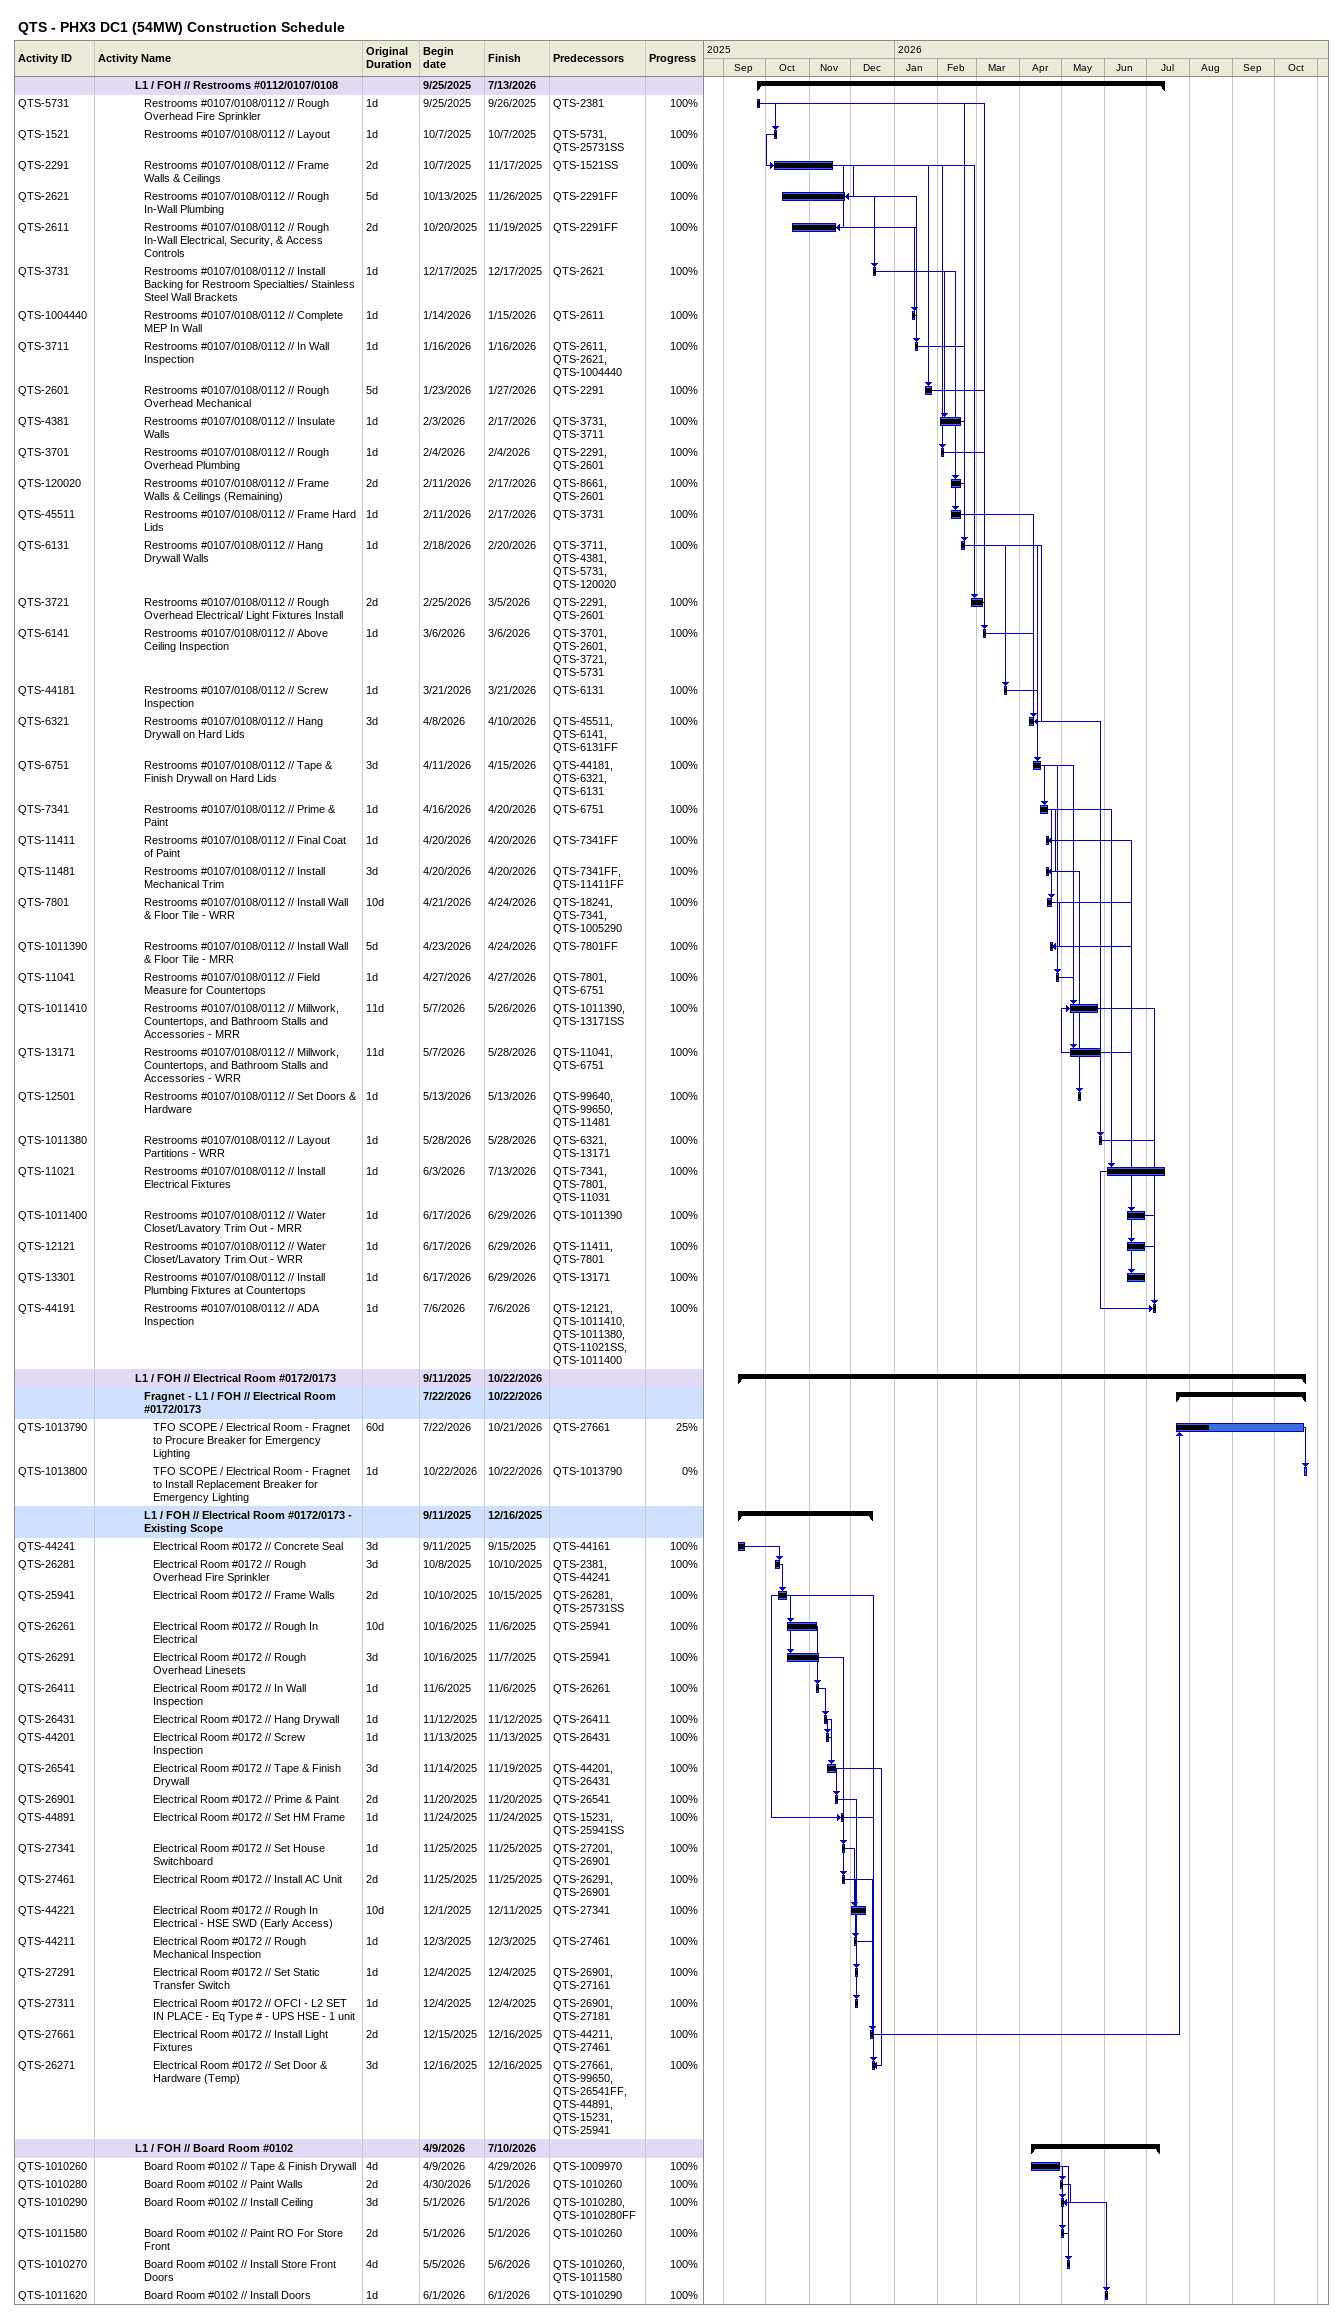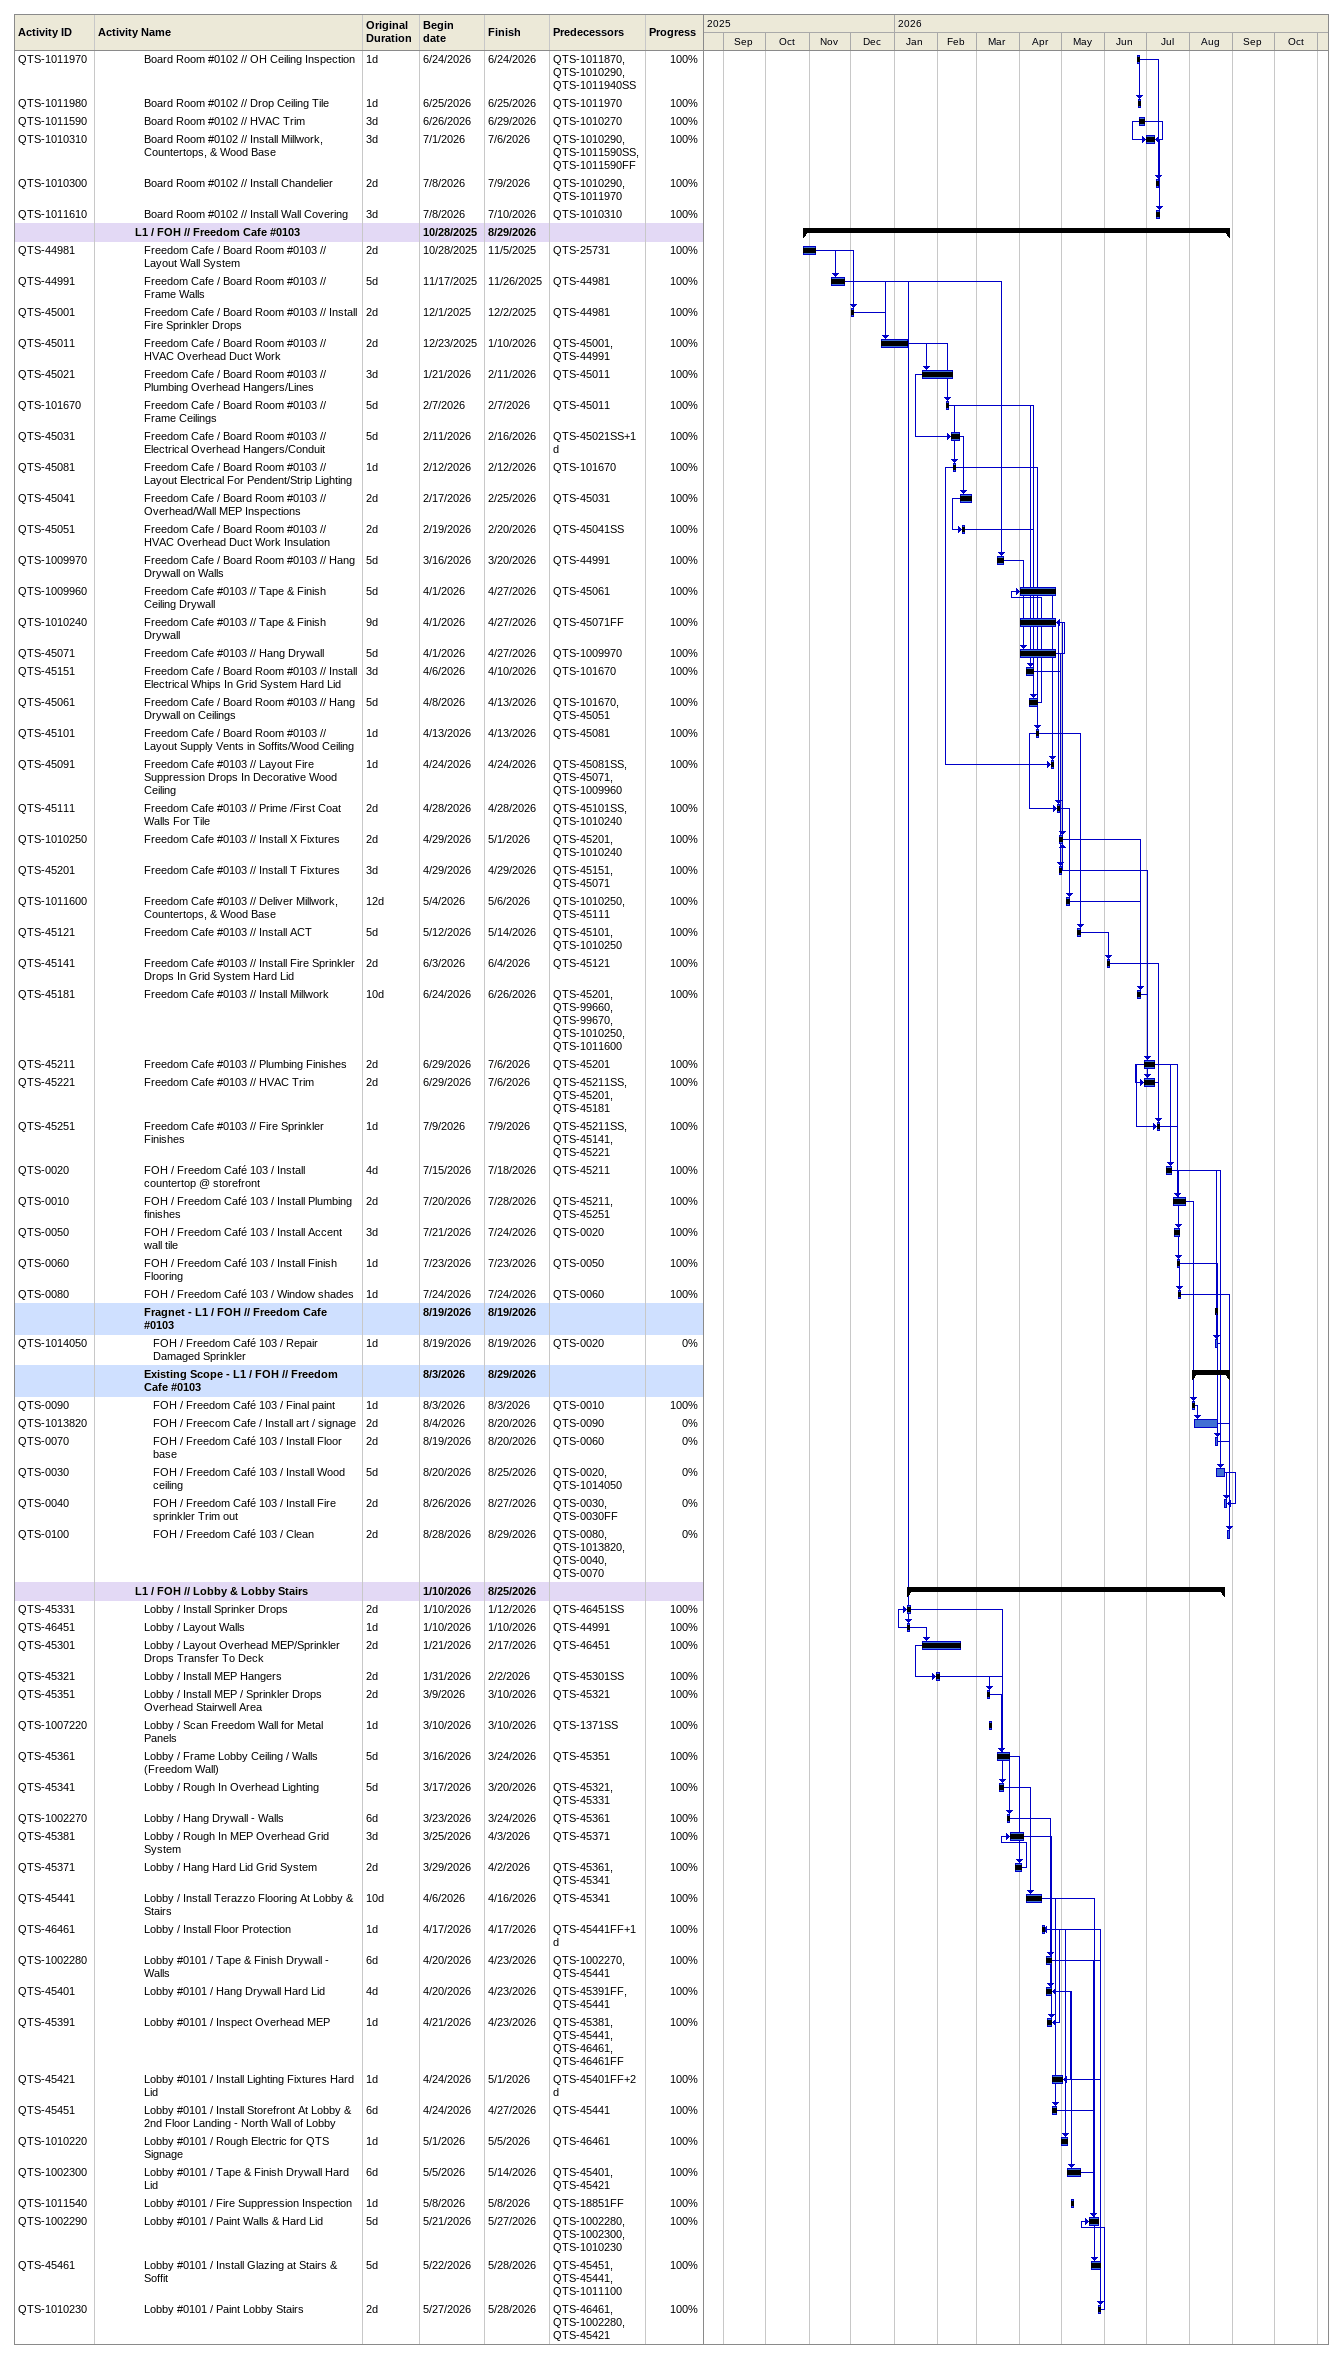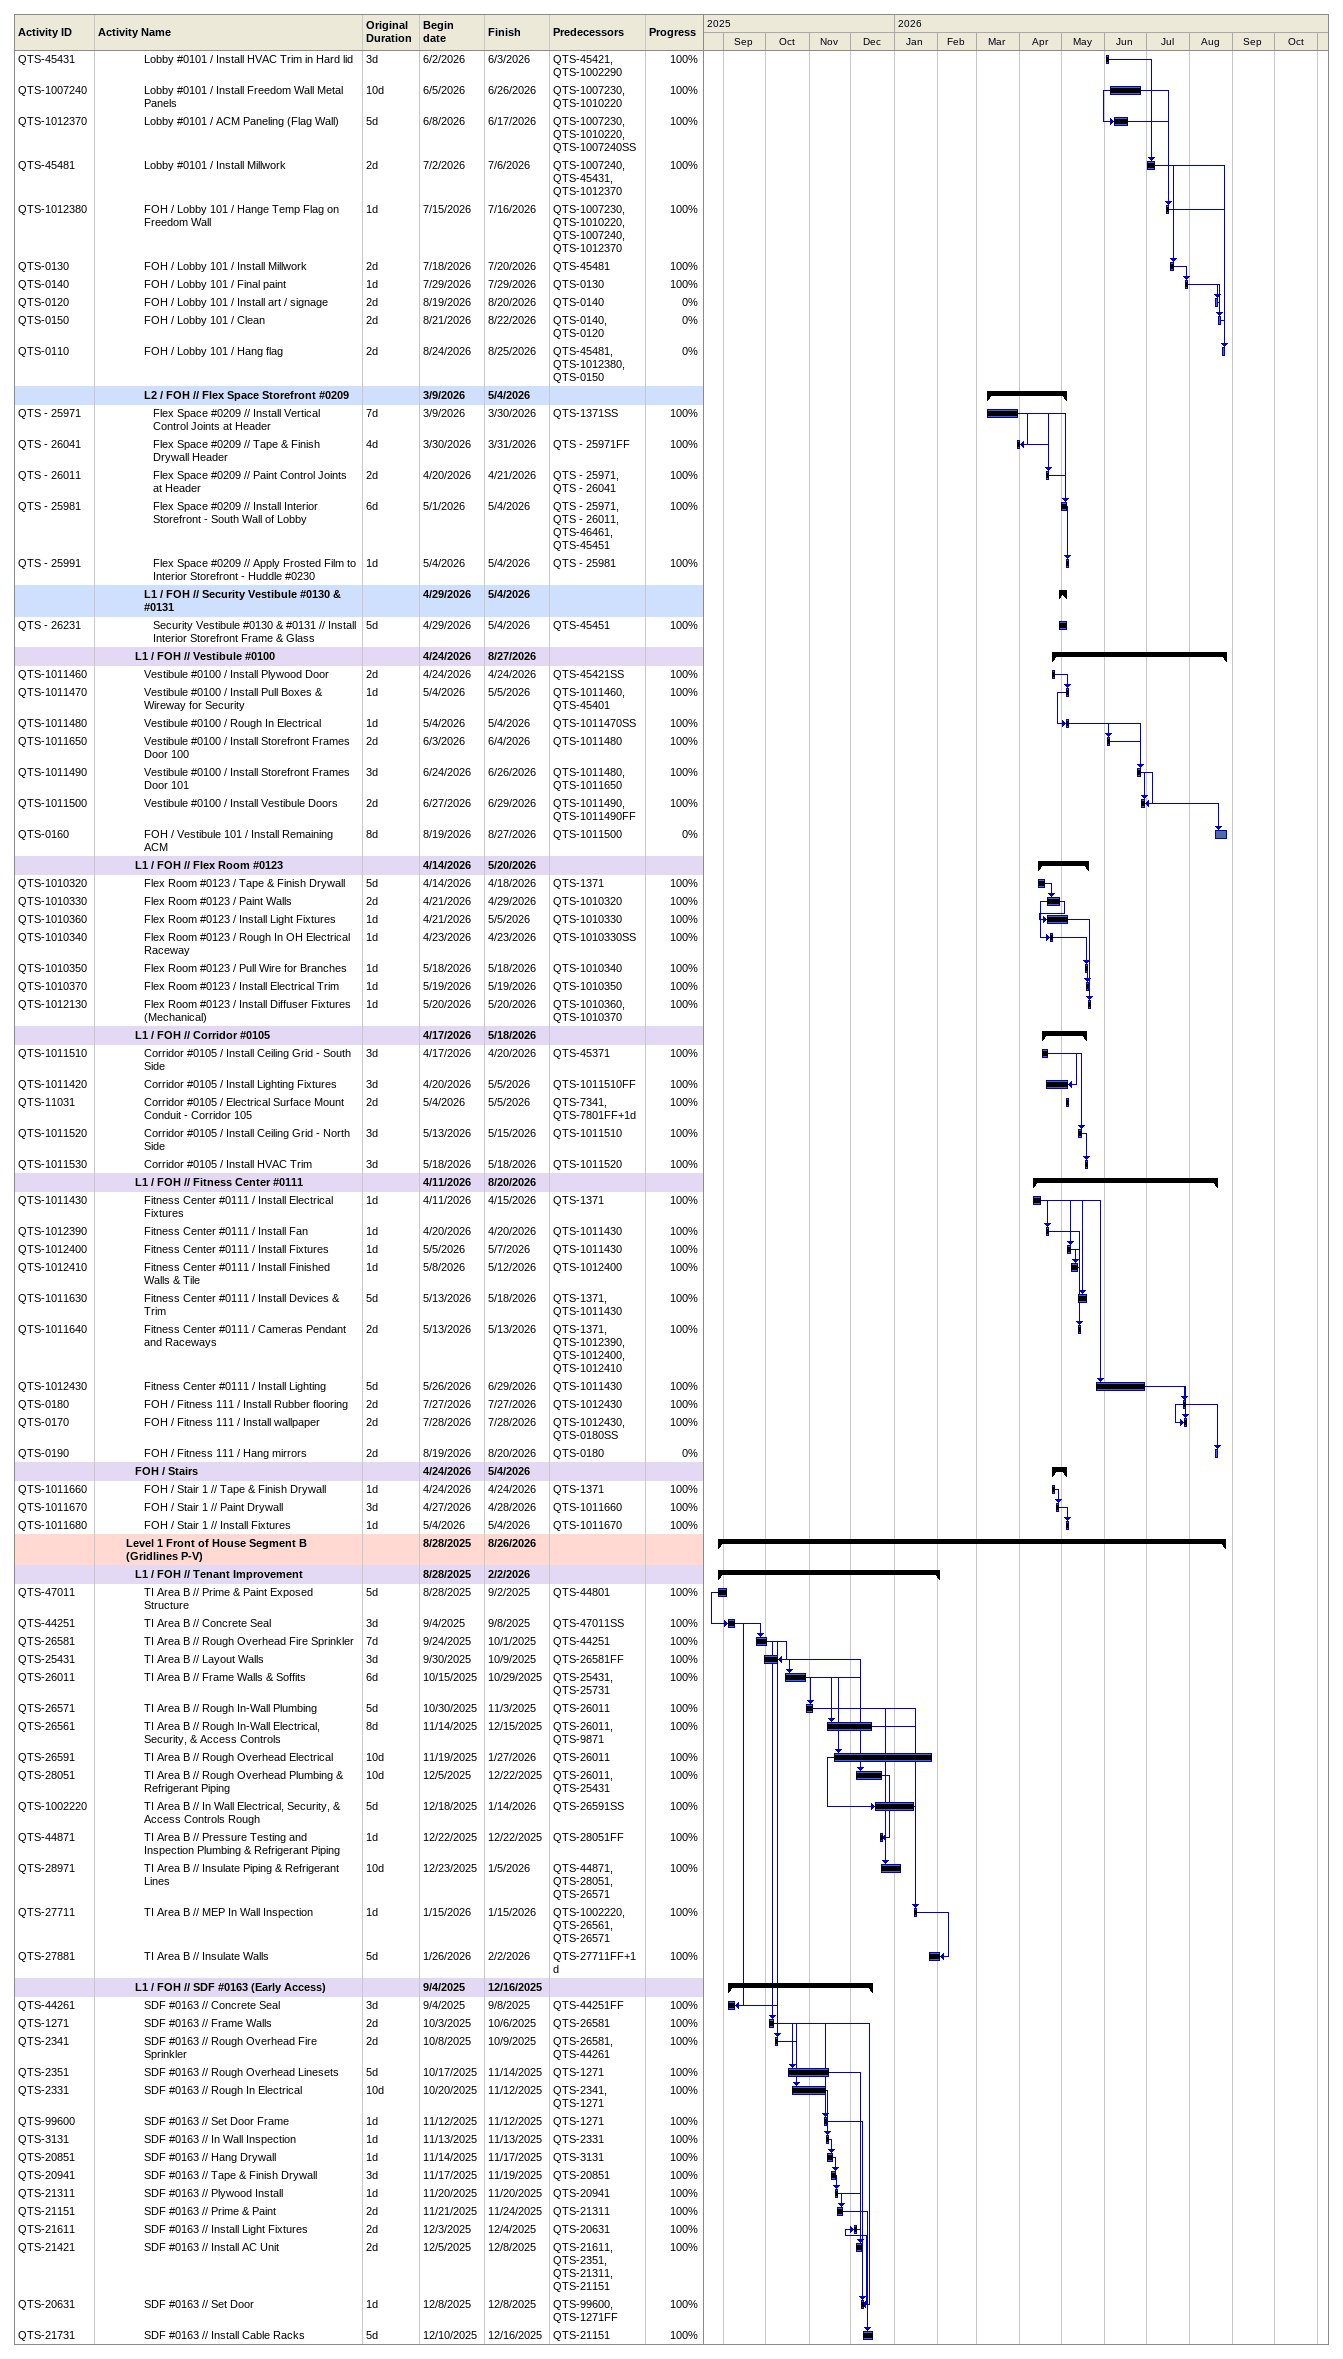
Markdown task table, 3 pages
QTS - PHX3 DC1 (54MW) Construction Schedule

| ID | Level | Task | Original duration | Start | Finish | Predecessors | % complete |
|---|---|---|---|---|---|---|---|
|  | 5 | **L1 / FOH // Restrooms #0112/0107/0108** |  | 2025-09-25 | 2026-07-13 |  |  |
| QTS-5731 | 6 | Restrooms #0107/0108/0112 // Rough Overhead Fire Sprinkler | 1d | 2025-09-25 | 2025-09-26 | QTS-2381 | 100 |
| QTS-1521 | 6 | Restrooms #0107/0108/0112 // Layout | 1d | 2025-10-07 | 2025-10-07 | QTS-5731, QTS-25731SS | 100 |
| QTS-2291 | 6 | Restrooms #0107/0108/0112 // Frame Walls & Ceilings | 2d | 2025-10-07 | 2025-11-17 | QTS-1521SS | 100 |
| QTS-2621 | 6 | Restrooms #0107/0108/0112 // Rough In-Wall Plumbing | 5d | 2025-10-13 | 2025-11-26 | QTS-2291FF | 100 |
| QTS-2611 | 6 | Restrooms #0107/0108/0112 // Rough In-Wall Electrical, Security, & Access Controls | 2d | 2025-10-20 | 2025-11-19 | QTS-2291FF | 100 |
| QTS-3731 | 6 | Restrooms #0107/0108/0112 // Install Backing for Restroom Specialties/ Stainless Steel Wall Brackets | 1d | 2025-12-17 | 2025-12-17 | QTS-2621 | 100 |
| QTS-1004440 | 6 | Restrooms #0107/0108/0112 // Complete MEP In Wall | 1d | 2026-01-14 | 2026-01-15 | QTS-2611 | 100 |
| QTS-3711 | 6 | Restrooms #0107/0108/0112 // In Wall Inspection | 1d | 2026-01-16 | 2026-01-16 | QTS-2611, QTS-2621, QTS-1004440 | 100 |
| QTS-2601 | 6 | Restrooms #0107/0108/0112 // Rough Overhead Mechanical | 5d | 2026-01-23 | 2026-01-27 | QTS-2291 | 100 |
| QTS-4381 | 6 | Restrooms #0107/0108/0112 // Insulate Walls | 1d | 2026-02-03 | 2026-02-17 | QTS-3731, QTS-3711 | 100 |
| QTS-3701 | 6 | Restrooms #0107/0108/0112 // Rough Overhead Plumbing | 1d | 2026-02-04 | 2026-02-04 | QTS-2291, QTS-2601 | 100 |
| QTS-120020 | 6 | Restrooms #0107/0108/0112 // Frame Walls & Ceilings (Remaining) | 2d | 2026-02-11 | 2026-02-17 | QTS-8661, QTS-2601 | 100 |
| QTS-45511 | 6 | Restrooms #0107/0108/0112 // Frame Hard Lids | 1d | 2026-02-11 | 2026-02-17 | QTS-3731 | 100 |
| QTS-6131 | 6 | Restrooms #0107/0108/0112 // Hang Drywall Walls | 1d | 2026-02-18 | 2026-02-20 | QTS-3711, QTS-4381, QTS-5731, QTS-120020 | 100 |
| QTS-3721 | 6 | Restrooms #0107/0108/0112 // Rough Overhead Electrical/ Light Fixtures Install | 2d | 2026-02-25 | 2026-03-05 | QTS-2291, QTS-2601 | 100 |
| QTS-6141 | 6 | Restrooms #0107/0108/0112 // Above Ceiling Inspection | 1d | 2026-03-06 | 2026-03-06 | QTS-3701, QTS-2601, QTS-3721, QTS-5731 | 100 |
| QTS-44181 | 6 | Restrooms #0107/0108/0112 // Screw Inspection | 1d | 2026-03-21 | 2026-03-21 | QTS-6131 | 100 |
| QTS-6321 | 6 | Restrooms #0107/0108/0112 // Hang Drywall on Hard Lids | 3d | 2026-04-08 | 2026-04-10 | QTS-45511, QTS-6141, QTS-6131FF | 100 |
| QTS-6751 | 6 | Restrooms #0107/0108/0112 // Tape & Finish Drywall on Hard Lids | 3d | 2026-04-11 | 2026-04-15 | QTS-44181, QTS-6321, QTS-6131 | 100 |
| QTS-7341 | 6 | Restrooms #0107/0108/0112 // Prime & Paint | 1d | 2026-04-16 | 2026-04-20 | QTS-6751 | 100 |
| QTS-11411 | 6 | Restrooms #0107/0108/0112 // Final Coat of Paint | 1d | 2026-04-20 | 2026-04-20 | QTS-7341FF | 100 |
| QTS-11481 | 6 | Restrooms #0107/0108/0112 // Install Mechanical Trim | 3d | 2026-04-20 | 2026-04-20 | QTS-7341FF, QTS-11411FF | 100 |
| QTS-7801 | 6 | Restrooms #0107/0108/0112 // Install Wall & Floor Tile - WRR | 10d | 2026-04-21 | 2026-04-24 | QTS-18241, QTS-7341, QTS-1005290 | 100 |
| QTS-1011390 | 6 | Restrooms #0107/0108/0112 // Install Wall & Floor Tile - MRR | 5d | 2026-04-23 | 2026-04-24 | QTS-7801FF | 100 |
| QTS-11041 | 6 | Restrooms #0107/0108/0112 // Field Measure for Countertops | 1d | 2026-04-27 | 2026-04-27 | QTS-7801, QTS-6751 | 100 |
| QTS-1011410 | 6 | Restrooms #0107/0108/0112 // Millwork, Countertops, and Bathroom Stalls and Accessories - MRR | 11d | 2026-05-07 | 2026-05-26 | QTS-1011390, QTS-13171SS | 100 |
| QTS-13171 | 6 | Restrooms #0107/0108/0112 // Millwork, Countertops, and Bathroom Stalls and Accessories - WRR | 11d | 2026-05-07 | 2026-05-28 | QTS-11041, QTS-6751 | 100 |
| QTS-12501 | 6 | Restrooms #0107/0108/0112 // Set Doors & Hardware | 1d | 2026-05-13 | 2026-05-13 | QTS-99640, QTS-99650, QTS-11481 | 100 |
| QTS-1011380 | 6 | Restrooms #0107/0108/0112 // Layout Partitions - WRR | 1d | 2026-05-28 | 2026-05-28 | QTS-6321, QTS-13171 | 100 |
| QTS-11021 | 6 | Restrooms #0107/0108/0112 // Install Electrical Fixtures | 1d | 2026-06-03 | 2026-07-13 | QTS-7341, QTS-7801, QTS-11031 | 100 |
| QTS-1011400 | 6 | Restrooms #0107/0108/0112 // Water Closet/Lavatory Trim Out - MRR | 1d | 2026-06-17 | 2026-06-29 | QTS-1011390 | 100 |
| QTS-12121 | 6 | Restrooms #0107/0108/0112 // Water Closet/Lavatory Trim Out - WRR | 1d | 2026-06-17 | 2026-06-29 | QTS-11411, QTS-7801 | 100 |
| QTS-13301 | 6 | Restrooms #0107/0108/0112 // Install Plumbing Fixtures at Countertops | 1d | 2026-06-17 | 2026-06-29 | QTS-13171 | 100 |
| QTS-44191 | 6 | Restrooms #0107/0108/0112 // ADA Inspection | 1d | 2026-07-06 | 2026-07-06 | QTS-12121, QTS-1011410, QTS-1011380, QTS-11021SS, QTS-1011400 | 100 |
|  | 5 | **L1 / FOH // Electrical Room #0172/0173** |  | 2025-09-11 | 2026-10-22 |  |  |
|  | 6 | **Fragnet - L1 / FOH // Electrical Room #0172/0173** |  | 2026-07-22 | 2026-10-22 |  |  |
| QTS-1013790 | 7 | TFO SCOPE / Electrical Room - Fragnet to Procure Breaker for Emergency Lighting | 60d | 2026-07-22 | 2026-10-21 | QTS-27661 | 25 |
| QTS-1013800 | 7 | TFO SCOPE / Electrical Room - Fragnet to Install Replacement Breaker for Emergency Lighting | 1d | 2026-10-22 | 2026-10-22 | QTS-1013790 | 0 |
|  | 6 | **L1 / FOH // Electrical Room #0172/0173 - Existing Scope** |  | 2025-09-11 | 2025-12-16 |  |  |
| QTS-44241 | 7 | Electrical Room #0172 // Concrete Seal | 3d | 2025-09-11 | 2025-09-15 | QTS-44161 | 100 |
| QTS-26281 | 7 | Electrical Room #0172 // Rough Overhead Fire Sprinkler | 3d | 2025-10-08 | 2025-10-10 | QTS-2381, QTS-44241 | 100 |
| QTS-25941 | 7 | Electrical Room #0172 // Frame Walls | 2d | 2025-10-10 | 2025-10-15 | QTS-26281, QTS-25731SS | 100 |
| QTS-26261 | 7 | Electrical Room #0172 // Rough In Electrical | 10d | 2025-10-16 | 2025-11-06 | QTS-25941 | 100 |
| QTS-26291 | 7 | Electrical Room #0172 // Rough Overhead Linesets | 3d | 2025-10-16 | 2025-11-07 | QTS-25941 | 100 |
| QTS-26411 | 7 | Electrical Room #0172 // In Wall Inspection | 1d | 2025-11-06 | 2025-11-06 | QTS-26261 | 100 |
| QTS-26431 | 7 | Electrical Room #0172 // Hang Drywall | 1d | 2025-11-12 | 2025-11-12 | QTS-26411 | 100 |
| QTS-44201 | 7 | Electrical Room #0172 // Screw Inspection | 1d | 2025-11-13 | 2025-11-13 | QTS-26431 | 100 |
| QTS-26541 | 7 | Electrical Room #0172 // Tape & Finish Drywall | 3d | 2025-11-14 | 2025-11-19 | QTS-44201, QTS-26431 | 100 |
| QTS-26901 | 7 | Electrical Room #0172 // Prime & Paint | 2d | 2025-11-20 | 2025-11-20 | QTS-26541 | 100 |
| QTS-44891 | 7 | Electrical Room #0172 // Set HM Frame | 1d | 2025-11-24 | 2025-11-24 | QTS-15231, QTS-25941SS | 100 |
| QTS-27341 | 7 | Electrical Room #0172 // Set House Switchboard | 1d | 2025-11-25 | 2025-11-25 | QTS-27201, QTS-26901 | 100 |
| QTS-27461 | 7 | Electrical Room #0172 // Install AC Unit | 2d | 2025-11-25 | 2025-11-25 | QTS-26291, QTS-26901 | 100 |
| QTS-44221 | 7 | Electrical Room #0172 // Rough In Electrical - HSE SWD (Early Access) | 10d | 2025-12-01 | 2025-12-11 | QTS-27341 | 100 |
| QTS-44211 | 7 | Electrical Room #0172 // Rough Mechanical Inspection | 1d | 2025-12-03 | 2025-12-03 | QTS-27461 | 100 |
| QTS-27291 | 7 | Electrical Room #0172 // Set Static Transfer Switch | 1d | 2025-12-04 | 2025-12-04 | QTS-26901, QTS-27161 | 100 |
| QTS-27311 | 7 | Electrical Room #0172 // OFCI - L2 SET IN PLACE - Eq Type # - UPS HSE - 1 unit | 1d | 2025-12-04 | 2025-12-04 | QTS-26901, QTS-27181 | 100 |
| QTS-27661 | 7 | Electrical Room #0172 // Install Light Fixtures | 2d | 2025-12-15 | 2025-12-16 | QTS-44211, QTS-27461 | 100 |
| QTS-26271 | 7 | Electrical Room #0172 // Set Door & Hardware (Temp) | 3d | 2025-12-16 | 2025-12-16 | QTS-27661, QTS-99650, QTS-26541FF, QTS-44891, QTS-15231, QTS-25941 | 100 |
|  | 5 | **L1 / FOH // Board Room #0102** |  | 2026-04-09 | 2026-07-10 |  |  |
| QTS-1010260 | 6 | Board Room #0102 // Tape & Finish Drywall | 4d | 2026-04-09 | 2026-04-29 | QTS-1009970 | 100 |
| QTS-1010280 | 6 | Board Room #0102 // Paint Walls | 2d | 2026-04-30 | 2026-05-01 | QTS-1010260 | 100 |
| QTS-1010290 | 6 | Board Room #0102 // Install Ceiling | 3d | 2026-05-01 | 2026-05-01 | QTS-1010280, QTS-1010280FF | 100 |
| QTS-1011580 | 6 | Board Room #0102 // Paint RO For Store Front | 2d | 2026-05-01 | 2026-05-01 | QTS-1010260 | 100 |
| QTS-1010270 | 6 | Board Room #0102 // Install Store Front Doors | 4d | 2026-05-05 | 2026-05-06 | QTS-1010260, QTS-1011580 | 100 |
| QTS-1011620 | 6 | Board Room #0102 // Install Doors | 1d | 2026-06-01 | 2026-06-01 | QTS-1010290 | 100 |
| QTS-1011970 | 6 | Board Room #0102 // OH Ceiling Inspection | 1d | 2026-06-24 | 2026-06-24 | QTS-1011870, QTS-1010290, QTS-1011940SS | 100 |
| QTS-1011980 | 6 | Board Room #0102 // Drop Ceiling Tile | 1d | 2026-06-25 | 2026-06-25 | QTS-1011970 | 100 |
| QTS-1011590 | 6 | Board Room #0102 // HVAC Trim | 3d | 2026-06-26 | 2026-06-29 | QTS-1010270 | 100 |
| QTS-1010310 | 6 | Board Room #0102 // Install Millwork, Countertops, & Wood Base | 3d | 2026-07-01 | 2026-07-06 | QTS-1010290, QTS-1011590SS, QTS-1011590FF | 100 |
| QTS-1010300 | 6 | Board Room #0102 // Install Chandelier | 2d | 2026-07-08 | 2026-07-09 | QTS-1010290, QTS-1011970 | 100 |
| QTS-1011610 | 6 | Board Room #0102 // Install Wall Covering | 3d | 2026-07-08 | 2026-07-10 | QTS-1010310 | 100 |
|  | 5 | **L1 / FOH // Freedom Cafe #0103** |  | 2025-10-28 | 2026-08-29 |  |  |
| QTS-44981 | 6 | Freedom Cafe / Board Room #0103 // Layout Wall System | 2d | 2025-10-28 | 2025-11-05 | QTS-25731 | 100 |
| QTS-44991 | 6 | Freedom Cafe / Board Room #0103 // Frame Walls | 5d | 2025-11-17 | 2025-11-26 | QTS-44981 | 100 |
| QTS-45001 | 6 | Freedom Cafe / Board Room #0103 // Install Fire Sprinkler Drops | 2d | 2025-12-01 | 2025-12-02 | QTS-44981 | 100 |
| QTS-45011 | 6 | Freedom Cafe / Board Room #0103 // HVAC Overhead Duct Work | 2d | 2025-12-23 | 2026-01-10 | QTS-45001, QTS-44991 | 100 |
| QTS-45021 | 6 | Freedom Cafe / Board Room #0103 // Plumbing Overhead Hangers/Lines | 3d | 2026-01-21 | 2026-02-11 | QTS-45011 | 100 |
| QTS-101670 | 6 | Freedom Cafe / Board Room #0103 // Frame Ceilings | 5d | 2026-02-07 | 2026-02-07 | QTS-45011 | 100 |
| QTS-45031 | 6 | Freedom Cafe / Board Room #0103 // Electrical Overhead Hangers/Conduit | 5d | 2026-02-11 | 2026-02-16 | QTS-45021SS+1d | 100 |
| QTS-45081 | 6 | Freedom Cafe / Board Room #0103 // Layout Electrical For Pendent/Strip Lighting | 1d | 2026-02-12 | 2026-02-12 | QTS-101670 | 100 |
| QTS-45041 | 6 | Freedom Cafe / Board Room #0103 // Overhead/Wall MEP Inspections | 2d | 2026-02-17 | 2026-02-25 | QTS-45031 | 100 |
| QTS-45051 | 6 | Freedom Cafe / Board Room #0103 // HVAC Overhead Duct Work Insulation | 2d | 2026-02-19 | 2026-02-20 | QTS-45041SS | 100 |
| QTS-1009970 | 6 | Freedom Cafe / Board Room #0103 // Hang Drywall on Walls | 5d | 2026-03-16 | 2026-03-20 | QTS-44991 | 100 |
| QTS-1009960 | 6 | Freedom Cafe #0103 // Tape & Finish Ceiling Drywall | 5d | 2026-04-01 | 2026-04-27 | QTS-45061 | 100 |
| QTS-1010240 | 6 | Freedom Cafe #0103 // Tape & Finish Drywall | 9d | 2026-04-01 | 2026-04-27 | QTS-45071FF | 100 |
| QTS-45071 | 6 | Freedom Cafe #0103 // Hang Drywall | 5d | 2026-04-01 | 2026-04-27 | QTS-1009970 | 100 |
| QTS-45151 | 6 | Freedom Cafe / Board Room #0103 // Install Electrical Whips In Grid System Hard Lid | 3d | 2026-04-06 | 2026-04-10 | QTS-101670 | 100 |
| QTS-45061 | 6 | Freedom Cafe / Board Room #0103 // Hang Drywall on Ceilings | 5d | 2026-04-08 | 2026-04-13 | QTS-101670, QTS-45051 | 100 |
| QTS-45101 | 6 | Freedom Cafe / Board Room #0103 // Layout Supply Vents in Soffits/Wood Ceiling | 1d | 2026-04-13 | 2026-04-13 | QTS-45081 | 100 |
| QTS-45091 | 6 | Freedom Cafe #0103 // Layout Fire Suppression Drops In Decorative Wood Ceiling | 1d | 2026-04-24 | 2026-04-24 | QTS-45081SS, QTS-45071, QTS-1009960 | 100 |
| QTS-45111 | 6 | Freedom Cafe #0103 // Prime /First Coat Walls For Tile | 2d | 2026-04-28 | 2026-04-28 | QTS-45101SS, QTS-1010240 | 100 |
| QTS-1010250 | 6 | Freedom Cafe #0103 // Install X Fixtures | 2d | 2026-04-29 | 2026-05-01 | QTS-45201, QTS-1010240 | 100 |
| QTS-45201 | 6 | Freedom Cafe #0103 // Install T Fixtures | 3d | 2026-04-29 | 2026-04-29 | QTS-45151, QTS-45071 | 100 |
| QTS-1011600 | 6 | Freedom Cafe #0103 // Deliver Millwork, Countertops, & Wood Base | 12d | 2026-05-04 | 2026-05-06 | QTS-1010250, QTS-45111 | 100 |
| QTS-45121 | 6 | Freedom Cafe #0103 // Install ACT | 5d | 2026-05-12 | 2026-05-14 | QTS-45101, QTS-1010250 | 100 |
| QTS-45141 | 6 | Freedom Cafe #0103 // Install Fire Sprinkler Drops In Grid System Hard Lid | 2d | 2026-06-03 | 2026-06-04 | QTS-45121 | 100 |
| QTS-45181 | 6 | Freedom Cafe #0103 // Install Millwork | 10d | 2026-06-24 | 2026-06-26 | QTS-45201, QTS-99660, QTS-99670, QTS-1010250, QTS-1011600 | 100 |
| QTS-45211 | 6 | Freedom Cafe #0103 // Plumbing Finishes | 2d | 2026-06-29 | 2026-07-06 | QTS-45201 | 100 |
| QTS-45221 | 6 | Freedom Cafe #0103 // HVAC Trim | 2d | 2026-06-29 | 2026-07-06 | QTS-45211SS, QTS-45201, QTS-45181 | 100 |
| QTS-45251 | 6 | Freedom Cafe #0103 // Fire Sprinkler Finishes | 1d | 2026-07-09 | 2026-07-09 | QTS-45211SS, QTS-45141, QTS-45221 | 100 |
| QTS-0020 | 6 | FOH / Freedom Café 103 / Install countertop @ storefront | 4d | 2026-07-15 | 2026-07-18 | QTS-45211 | 100 |
| QTS-0010 | 6 | FOH / Freedom Café 103 / Install Plumbing finishes | 2d | 2026-07-20 | 2026-07-28 | QTS-45211, QTS-45251 | 100 |
| QTS-0050 | 6 | FOH / Freedom Café 103 / Install Accent wall tile | 3d | 2026-07-21 | 2026-07-24 | QTS-0020 | 100 |
| QTS-0060 | 6 | FOH / Freedom Café 103 / Install Finish Flooring | 1d | 2026-07-23 | 2026-07-23 | QTS-0050 | 100 |
| QTS-0080 | 6 | FOH / Freedom Café 103 / Window shades | 1d | 2026-07-24 | 2026-07-24 | QTS-0060 | 100 |
|  | 6 | **Fragnet - L1 / FOH // Freedom Cafe #0103** |  | 2026-08-19 | 2026-08-19 |  |  |
| QTS-1014050 | 7 | FOH / Freedom Café 103 / Repair Damaged Sprinkler | 1d | 2026-08-19 | 2026-08-19 | QTS-0020 | 0 |
|  | 6 | **Existing Scope - L1 / FOH // Freedom Cafe #0103** |  | 2026-08-03 | 2026-08-29 |  |  |
| QTS-0090 | 7 | FOH / Freedom Café 103 / Final paint | 1d | 2026-08-03 | 2026-08-03 | QTS-0010 | 100 |
| QTS-1013820 | 7 | FOH / Freecom Cafe / Install art / signage | 2d | 2026-08-04 | 2026-08-20 | QTS-0090 | 0 |
| QTS-0070 | 7 | FOH / Freedom Café 103 / Install Floor base | 2d | 2026-08-19 | 2026-08-20 | QTS-0060 | 0 |
| QTS-0030 | 7 | FOH / Freedom Café 103 / Install Wood ceiling | 5d | 2026-08-20 | 2026-08-25 | QTS-0020, QTS-1014050 | 0 |
| QTS-0040 | 7 | FOH / Freedom Café 103 / Install Fire sprinkler Trim out | 2d | 2026-08-26 | 2026-08-27 | QTS-0030, QTS-0030FF | 0 |
| QTS-0100 | 7 | FOH / Freedom Café 103 / Clean | 2d | 2026-08-28 | 2026-08-29 | QTS-0080, QTS-1013820, QTS-0040, QTS-0070 | 0 |
|  | 5 | **L1 / FOH // Lobby & Lobby Stairs** |  | 2026-01-10 | 2026-08-25 |  |  |
| QTS-45331 | 6 | Lobby / Install Sprinker Drops | 2d | 2026-01-10 | 2026-01-12 | QTS-46451SS | 100 |
| QTS-46451 | 6 | Lobby / Layout Walls | 1d | 2026-01-10 | 2026-01-10 | QTS-44991 | 100 |
| QTS-45301 | 6 | Lobby / Layout Overhead MEP/Sprinkler Drops Transfer To Deck | 2d | 2026-01-21 | 2026-02-17 | QTS-46451 | 100 |
| QTS-45321 | 6 | Lobby / Install MEP Hangers | 2d | 2026-01-31 | 2026-02-02 | QTS-45301SS | 100 |
| QTS-45351 | 6 | Lobby / Install MEP / Sprinkler Drops Overhead Stairwell Area | 2d | 2026-03-09 | 2026-03-10 | QTS-45321 | 100 |
| QTS-1007220 | 6 | Lobby / Scan Freedom Wall for Metal Panels | 1d | 2026-03-10 | 2026-03-10 | QTS-1371SS | 100 |
| QTS-45361 | 6 | Lobby / Frame Lobby Ceiling / Walls (Freedom Wall) | 5d | 2026-03-16 | 2026-03-24 | QTS-45351 | 100 |
| QTS-45341 | 6 | Lobby / Rough In Overhead Lighting | 5d | 2026-03-17 | 2026-03-20 | QTS-45321, QTS-45331 | 100 |
| QTS-1002270 | 6 | Lobby / Hang Drywall - Walls | 6d | 2026-03-23 | 2026-03-24 | QTS-45361 | 100 |
| QTS-45381 | 6 | Lobby / Rough In MEP Overhead Grid System | 3d | 2026-03-25 | 2026-04-03 | QTS-45371 | 100 |
| QTS-45371 | 6 | Lobby / Hang Hard Lid Grid System | 2d | 2026-03-29 | 2026-04-02 | QTS-45361, QTS-45341 | 100 |
| QTS-45441 | 6 | Lobby / Install Terazzo Flooring At Lobby & Stairs | 10d | 2026-04-06 | 2026-04-16 | QTS-45341 | 100 |
| QTS-46461 | 6 | Lobby / Install Floor Protection | 1d | 2026-04-17 | 2026-04-17 | QTS-45441FF+1d | 100 |
| QTS-1002280 | 6 | Lobby #0101 / Tape & Finish Drywall - Walls | 6d | 2026-04-20 | 2026-04-23 | QTS-1002270, QTS-45441 | 100 |
| QTS-45401 | 6 | Lobby #0101 / Hang Drywall Hard Lid | 4d | 2026-04-20 | 2026-04-23 | QTS-45391FF, QTS-45441 | 100 |
| QTS-45391 | 6 | Lobby #0101 / Inspect Overhead MEP | 1d | 2026-04-21 | 2026-04-23 | QTS-45381, QTS-45441, QTS-46461, QTS-46461FF | 100 |
| QTS-45421 | 6 | Lobby #0101 / Install Lighting Fixtures Hard Lid | 1d | 2026-04-24 | 2026-05-01 | QTS-45401FF+2d | 100 |
| QTS-45451 | 6 | Lobby #0101 / Install Storefront At Lobby & 2nd Floor Landing - North Wall of Lobby | 6d | 2026-04-24 | 2026-04-27 | QTS-45441 | 100 |
| QTS-1010220 | 6 | Lobby #0101 / Rough Electric for QTS Signage | 1d | 2026-05-01 | 2026-05-05 | QTS-46461 | 100 |
| QTS-1002300 | 6 | Lobby #0101 / Tape & Finish Drywall Hard Lid | 6d | 2026-05-05 | 2026-05-14 | QTS-45401, QTS-45421 | 100 |
| QTS-1011540 | 6 | Lobby #0101 / Fire Suppression Inspection | 1d | 2026-05-08 | 2026-05-08 | QTS-18851FF | 100 |
| QTS-1002290 | 6 | Lobby #0101 / Paint Walls & Hard Lid | 5d | 2026-05-21 | 2026-05-27 | QTS-1002280, QTS-1002300, QTS-1010230 | 100 |
| QTS-45461 | 6 | Lobby #0101 / Install Glazing at Stairs & Soffit | 5d | 2026-05-22 | 2026-05-28 | QTS-45451, QTS-45441, QTS-1011100 | 100 |
| QTS-1010230 | 6 | Lobby #0101 / Paint Lobby Stairs | 2d | 2026-05-27 | 2026-05-28 | QTS-46461, QTS-1002280, QTS-45421 | 100 |
| QTS-45431 | 6 | Lobby #0101 / Install HVAC Trim in Hard lid | 3d | 2026-06-02 | 2026-06-03 | QTS-45421, QTS-1002290 | 100 |
| QTS-1007240 | 6 | Lobby #0101 / Install Freedom Wall Metal Panels | 10d | 2026-06-05 | 2026-06-26 | QTS-1007230, QTS-1010220 | 100 |
| QTS-1012370 | 6 | Lobby #0101 / ACM Paneling (Flag Wall) | 5d | 2026-06-08 | 2026-06-17 | QTS-1007230, QTS-1010220, QTS-1007240SS | 100 |
| QTS-45481 | 6 | Lobby #0101 / Install Millwork | 2d | 2026-07-02 | 2026-07-06 | QTS-1007240, QTS-45431, QTS-1012370 | 100 |
| QTS-1012380 | 6 | FOH / Lobby 101 / Hange Temp Flag on Freedom Wall | 1d | 2026-07-15 | 2026-07-16 | QTS-1007230, QTS-1010220, QTS-1007240, QTS-1012370 | 100 |
| QTS-0130 | 6 | FOH / Lobby 101 / Install Millwork | 2d | 2026-07-18 | 2026-07-20 | QTS-45481 | 100 |
| QTS-0140 | 6 | FOH / Lobby 101 / Final paint | 1d | 2026-07-29 | 2026-07-29 | QTS-0130 | 100 |
| QTS-0120 | 6 | FOH / Lobby 101 / Install art / signage | 2d | 2026-08-19 | 2026-08-20 | QTS-0140 | 0 |
| QTS-0150 | 6 | FOH / Lobby 101 / Clean | 2d | 2026-08-21 | 2026-08-22 | QTS-0140, QTS-0120 | 0 |
| QTS-0110 | 6 | FOH / Lobby 101 / Hang flag | 2d | 2026-08-24 | 2026-08-25 | QTS-45481, QTS-1012380, QTS-0150 | 0 |
|  | 6 | **L2 / FOH // Flex Space Storefront #0209** |  | 2026-03-09 | 2026-05-04 |  |  |
| QTS - 25971 | 7 | Flex Space #0209 // Install Vertical Control Joints at Header | 7d | 2026-03-09 | 2026-03-30 | QTS-1371SS | 100 |
| QTS - 26041 | 7 | Flex Space #0209 // Tape & Finish Drywall Header | 4d | 2026-03-30 | 2026-03-31 | QTS - 25971FF | 100 |
| QTS - 26011 | 7 | Flex Space #0209 // Paint Control Joints at Header | 2d | 2026-04-20 | 2026-04-21 | QTS - 25971, QTS - 26041 | 100 |
| QTS - 25981 | 7 | Flex Space #0209 // Install Interior Storefront - South Wall of Lobby | 6d | 2026-05-01 | 2026-05-04 | QTS - 25971, QTS - 26011, QTS-46461, QTS-45451 | 100 |
| QTS - 25991 | 7 | Flex Space #0209 // Apply Frosted Film to Interior Storefront - Huddle #0230 | 1d | 2026-05-04 | 2026-05-04 | QTS - 25981 | 100 |
|  | 6 | **L1 / FOH // Security Vestibule #0130 & #0131** |  | 2026-04-29 | 2026-05-04 |  |  |
| QTS - 26231 | 7 | Security Vestibule #0130 & #0131 // Install Interior Storefront Frame & Glass | 5d | 2026-04-29 | 2026-05-04 | QTS-45451 | 100 |
|  | 5 | **L1 / FOH // Vestibule #0100** |  | 2026-04-24 | 2026-08-27 |  |  |
| QTS-1011460 | 6 | Vestibule #0100 / Install Plywood Door | 2d | 2026-04-24 | 2026-04-24 | QTS-45421SS | 100 |
| QTS-1011470 | 6 | Vestibule #0100 / Install Pull Boxes & Wireway for Security | 1d | 2026-05-04 | 2026-05-05 | QTS-1011460, QTS-45401 | 100 |
| QTS-1011480 | 6 | Vestibule #0100 / Rough In Electrical | 1d | 2026-05-04 | 2026-05-04 | QTS-1011470SS | 100 |
| QTS-1011650 | 6 | Vestibule #0100 / Install Storefront Frames Door 100 | 2d | 2026-06-03 | 2026-06-04 | QTS-1011480 | 100 |
| QTS-1011490 | 6 | Vestibule #0100 / Install Storefront Frames Door 101 | 3d | 2026-06-24 | 2026-06-26 | QTS-1011480, QTS-1011650 | 100 |
| QTS-1011500 | 6 | Vestibule #0100 / Install Vestibule Doors | 2d | 2026-06-27 | 2026-06-29 | QTS-1011490, QTS-1011490FF | 100 |
| QTS-0160 | 6 | FOH / Vestibule 101 / Install Remaining ACM | 8d | 2026-08-19 | 2026-08-27 | QTS-1011500 | 0 |
|  | 5 | **L1 / FOH // Flex Room #0123** |  | 2026-04-14 | 2026-05-20 |  |  |
| QTS-1010320 | 6 | Flex Room #0123 / Tape & Finish Drywall | 5d | 2026-04-14 | 2026-04-18 | QTS-1371 | 100 |
| QTS-1010330 | 6 | Flex Room #0123 / Paint Walls | 2d | 2026-04-21 | 2026-04-29 | QTS-1010320 | 100 |
| QTS-1010360 | 6 | Flex Room #0123 / Install Light Fixtures | 1d | 2026-04-21 | 2026-05-05 | QTS-1010330 | 100 |
| QTS-1010340 | 6 | Flex Room #0123 / Rough In OH Electrical Raceway | 1d | 2026-04-23 | 2026-04-23 | QTS-1010330SS | 100 |
| QTS-1010350 | 6 | Flex Room #0123 / Pull Wire for Branches | 1d | 2026-05-18 | 2026-05-18 | QTS-1010340 | 100 |
| QTS-1010370 | 6 | Flex Room #0123 / Install Electrical Trim | 1d | 2026-05-19 | 2026-05-19 | QTS-1010350 | 100 |
| QTS-1012130 | 6 | Flex Room #0123 / Install Diffuser Fixtures (Mechanical) | 1d | 2026-05-20 | 2026-05-20 | QTS-1010360, QTS-1010370 | 100 |
|  | 5 | **L1 / FOH // Corridor #0105** |  | 2026-04-17 | 2026-05-18 |  |  |
| QTS-1011510 | 6 | Corridor #0105 / Install Ceiling Grid - South Side | 3d | 2026-04-17 | 2026-04-20 | QTS-45371 | 100 |
| QTS-1011420 | 6 | Corridor #0105 / Install Lighting Fixtures | 3d | 2026-04-20 | 2026-05-05 | QTS-1011510FF | 100 |
| QTS-11031 | 6 | Corridor #0105 / Electrical Surface Mount Conduit - Corridor 105 | 2d | 2026-05-04 | 2026-05-05 | QTS-7341, QTS-7801FF+1d | 100 |
| QTS-1011520 | 6 | Corridor #0105 / Install Ceiling Grid - North Side | 3d | 2026-05-13 | 2026-05-15 | QTS-1011510 | 100 |
| QTS-1011530 | 6 | Corridor #0105 / Install HVAC Trim | 3d | 2026-05-18 | 2026-05-18 | QTS-1011520 | 100 |
|  | 5 | **L1 / FOH // Fitness Center #0111** |  | 2026-04-11 | 2026-08-20 |  |  |
| QTS-1011430 | 6 | Fitness Center #0111 / Install Electrical Fixtures | 1d | 2026-04-11 | 2026-04-15 | QTS-1371 | 100 |
| QTS-1012390 | 6 | Fitness Center #0111 / Install Fan | 1d | 2026-04-20 | 2026-04-20 | QTS-1011430 | 100 |
| QTS-1012400 | 6 | Fitness Center #0111 / Install Fixtures | 1d | 2026-05-05 | 2026-05-07 | QTS-1011430 | 100 |
| QTS-1012410 | 6 | Fitness Center #0111 / Install Finished Walls & Tile | 1d | 2026-05-08 | 2026-05-12 | QTS-1012400 | 100 |
| QTS-1011630 | 6 | Fitness Center #0111 / Install Devices & Trim | 5d | 2026-05-13 | 2026-05-18 | QTS-1371, QTS-1011430 | 100 |
| QTS-1011640 | 6 | Fitness Center #0111 / Cameras Pendant and Raceways | 2d | 2026-05-13 | 2026-05-13 | QTS-1371, QTS-1012390, QTS-1012400, QTS-1012410 | 100 |
| QTS-1012430 | 6 | Fitness Center #0111 / Install Lighting | 5d | 2026-05-26 | 2026-06-29 | QTS-1011430 | 100 |
| QTS-0180 | 6 | FOH / Fitness 111 / Install Rubber flooring | 2d | 2026-07-27 | 2026-07-27 | QTS-1012430 | 100 |
| QTS-0170 | 6 | FOH / Fitness 111 / Install wallpaper | 2d | 2026-07-28 | 2026-07-28 | QTS-1012430, QTS-0180SS | 100 |
| QTS-0190 | 6 | FOH / Fitness 111 / Hang mirrors | 2d | 2026-08-19 | 2026-08-20 | QTS-0180 | 0 |
|  | 5 | **FOH / Stairs** |  | 2026-04-24 | 2026-05-04 |  |  |
| QTS-1011660 | 6 | FOH / Stair 1 // Tape & Finish Drywall | 1d | 2026-04-24 | 2026-04-24 | QTS-1371 | 100 |
| QTS-1011670 | 6 | FOH / Stair 1 // Paint Drywall | 3d | 2026-04-27 | 2026-04-28 | QTS-1011660 | 100 |
| QTS-1011680 | 6 | FOH / Stair 1 // Install Fixtures | 1d | 2026-05-04 | 2026-05-04 | QTS-1011670 | 100 |
|  | 4 | **Level 1 Front of House Segment B (Gridlines P-V)** |  | 2025-08-28 | 2026-08-26 |  |  |
|  | 5 | **L1 / FOH // Tenant Improvement** |  | 2025-08-28 | 2026-02-02 |  |  |
| QTS-47011 | 6 | TI Area B // Prime & Paint Exposed Structure | 5d | 2025-08-28 | 2025-09-02 | QTS-44801 | 100 |
| QTS-44251 | 6 | TI Area B // Concrete Seal | 3d | 2025-09-04 | 2025-09-08 | QTS-47011SS | 100 |
| QTS-26581 | 6 | TI Area B // Rough Overhead Fire Sprinkler | 7d | 2025-09-24 | 2025-10-01 | QTS-44251 | 100 |
| QTS-25431 | 6 | TI Area B // Layout Walls | 3d | 2025-09-30 | 2025-10-09 | QTS-26581FF | 100 |
| QTS-26011 | 6 | TI Area B // Frame Walls & Soffits | 6d | 2025-10-15 | 2025-10-29 | QTS-25431, QTS-25731 | 100 |
| QTS-26571 | 6 | TI Area B // Rough In-Wall Plumbing | 5d | 2025-10-30 | 2025-11-03 | QTS-26011 | 100 |
| QTS-26561 | 6 | TI Area B // Rough In-Wall Electrical, Security, & Access Controls | 8d | 2025-11-14 | 2025-12-15 | QTS-26011, QTS-9871 | 100 |
| QTS-26591 | 6 | TI Area B // Rough Overhead Electrical | 10d | 2025-11-19 | 2026-01-27 | QTS-26011 | 100 |
| QTS-28051 | 6 | TI Area B // Rough Overhead Plumbing & Refrigerant Piping | 10d | 2025-12-05 | 2025-12-22 | QTS-26011, QTS-25431 | 100 |
| QTS-1002220 | 6 | TI Area B // In Wall Electrical, Security, & Access Controls Rough | 5d | 2025-12-18 | 2026-01-14 | QTS-26591SS | 100 |
| QTS-44871 | 6 | TI Area B // Pressure Testing and Inspection Plumbing & Refrigerant Piping | 1d | 2025-12-22 | 2025-12-22 | QTS-28051FF | 100 |
| QTS-28971 | 6 | TI Area B // Insulate Piping & Refrigerant Lines | 10d | 2025-12-23 | 2026-01-05 | QTS-44871, QTS-28051, QTS-26571 | 100 |
| QTS-27711 | 6 | TI Area B // MEP In Wall Inspection | 1d | 2026-01-15 | 2026-01-15 | QTS-1002220, QTS-26561, QTS-26571 | 100 |
| QTS-27881 | 6 | TI Area B // Insulate Walls | 5d | 2026-01-26 | 2026-02-02 | QTS-27711FF+1d | 100 |
|  | 5 | **L1 / FOH // SDF #0163 (Early Access)** |  | 2025-09-04 | 2025-12-16 |  |  |
| QTS-44261 | 6 | SDF #0163 // Concrete Seal | 3d | 2025-09-04 | 2025-09-08 | QTS-44251FF | 100 |
| QTS-1271 | 6 | SDF #0163 // Frame Walls | 2d | 2025-10-03 | 2025-10-06 | QTS-26581 | 100 |
| QTS-2341 | 6 | SDF #0163 // Rough Overhead Fire Sprinkler | 2d | 2025-10-08 | 2025-10-09 | QTS-26581, QTS-44261 | 100 |
| QTS-2351 | 6 | SDF #0163 // Rough Overhead Linesets | 5d | 2025-10-17 | 2025-11-14 | QTS-1271 | 100 |
| QTS-2331 | 6 | SDF #0163 // Rough In Electrical | 10d | 2025-10-20 | 2025-11-12 | QTS-2341, QTS-1271 | 100 |
| QTS-99600 | 6 | SDF #0163 // Set Door Frame | 1d | 2025-11-12 | 2025-11-12 | QTS-1271 | 100 |
| QTS-3131 | 6 | SDF #0163 // In Wall Inspection | 1d | 2025-11-13 | 2025-11-13 | QTS-2331 | 100 |
| QTS-20851 | 6 | SDF #0163 // Hang Drywall | 1d | 2025-11-14 | 2025-11-17 | QTS-3131 | 100 |
| QTS-20941 | 6 | SDF #0163 // Tape & Finish Drywall | 3d | 2025-11-17 | 2025-11-19 | QTS-20851 | 100 |
| QTS-21311 | 6 | SDF #0163 // Plywood Install | 1d | 2025-11-20 | 2025-11-20 | QTS-20941 | 100 |
| QTS-21151 | 6 | SDF #0163 // Prime & Paint | 2d | 2025-11-21 | 2025-11-24 | QTS-21311 | 100 |
| QTS-21611 | 6 | SDF #0163 // Install Light Fixtures | 2d | 2025-12-03 | 2025-12-04 | QTS-20631 | 100 |
| QTS-21421 | 6 | SDF #0163 // Install AC Unit | 2d | 2025-12-05 | 2025-12-08 | QTS-21611, QTS-2351, QTS-21311, QTS-21151 | 100 |
| QTS-20631 | 6 | SDF #0163 // Set Door | 1d | 2025-12-08 | 2025-12-08 | QTS-99600, QTS-1271FF | 100 |
| QTS-21731 | 6 | SDF #0163 // Install Cable Racks | 5d | 2025-12-10 | 2025-12-16 | QTS-21151 | 100 |
